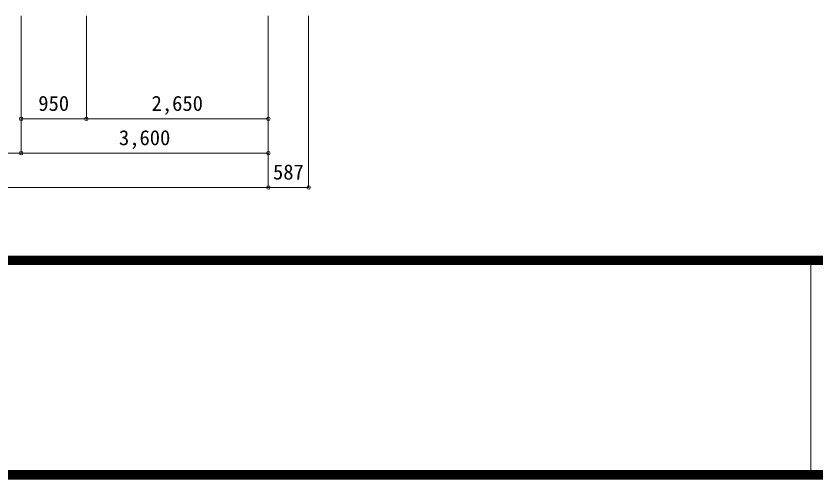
# Model space of a CAD drawing. Units: millimetres, scale not verified. Extents: x 1950 to 57850, y 1000 to 41000.
# Drawn here: x 16825 to 28462, y 1000 to 7750 of the extents above; entities that cross this region are included whole.
import ezdxf
from ezdxf.enums import TextEntityAlignment as Align

# ---------------------------------------------------------------- set-up
doc = ezdxf.new("R2010")
doc.units = ezdxf.units.MM
doc.header["$LTSCALE"] = 100
doc.header["$PDMODE"] = 32
doc.header["$PDSIZE"] = 50
for name, color, linetype, lineweight in [('_8-8_(用紙)枠', 4, 'Continuous', 9), ('_8-f_ﾊｯﾁﾝｸﾞ', 4, 'Continuous', 9), ('寸法', 4, 'Continuous', 9)]:
    doc.layers.add(name, color=color, linetype=linetype, lineweight=lineweight)
doc.styles.add('ＭＳ ゴシック', font='')
doc.styles.get('ＭＳ ゴシック').set_extended_font_data('MS Gothic')

msp = doc.modelspace()

# ---------------------------------------------------------------- linework, layer by layer
at = {"layer": '_8-8_(用紙)枠'}
for p, q in [((1950, 4250), (57850, 4250)), ((1950, 4125), (57850, 4125)), ((57850, 1125), (1950, 1125)), ((57850, 1000), (1950, 1000))]:
    msp.add_line(p, q, dxfattribs=at)
at = {"layer": '_8-8_(用紙)枠', "color": 7, "lineweight": 18}
msp.add_line((28400, 4125), (28400, 1125), dxfattribs=at)
at = {"layer": '_8-f_ﾊｯﾁﾝｸﾞ'}
for p, q in [((1950, 4250), (57850, 4250)), ((1950, 4240), (57850, 4240)), ((1950, 4230), (57850, 4230)), ((1950, 4220), (57850, 4220)), ((1950, 4210), (57850, 4210)), ((1950, 4200), (57850, 4200)), ((1950, 4190), (57850, 4190)), ((1950, 4180), (57850, 4180)), ((1950, 4170), (57850, 4170)), ((1950, 4160), (57850, 4160)), ((1950, 4150), (57850, 4150)), ((1950, 4140), (57850, 4140)), ((1950, 4130), (57850, 4130)), ((1950, 1120), (57850, 1120)), ((1950, 1110), (57850, 1110)), ((1950, 1100), (57850, 1100)), ((1950, 1090), (57850, 1090)), ((1950, 1080), (57850, 1080)), ((1950, 1070), (57850, 1070)), ((1950, 1060), (57850, 1060)), ((1950, 1050), (57850, 1050)), ((1950, 1040), (57850, 1040)), ((1950, 1030), (57850, 1030)), ((1950, 1020), (57850, 1020)), ((1950, 1010), (57850, 1010))]:
    msp.add_line(p, q, dxfattribs=at)
at = {"layer": '寸法'}
for p, q in [((16900, 7750), (16900, 5750)), ((17850, 7750), (17850, 6250)), ((20500, 7750), (20500, 5250)), ((21087, 7750), (21087, 5250)), ((16900, 6250), (20500, 6250)), ((10800, 5750), (20500, 5750)), ((12728.6, 5250), (21087, 5250))]:
    msp.add_line(p, q, dxfattribs=at)
for p in [(16900, 6250), (17850, 6250), (20500, 6250), (16900, 5750), (20500, 5750), (20500, 5250), (21087, 5250)]:
    msp.add_point(p, dxfattribs=at)

# ---------------------------------------------------------------- texts
at = {"layer": '寸法', "color": 7, "style": 'ＭＳ ゴシック'}
for s, p in [('950', (17150, 6300)), ('2,650', (18800, 6300)), ('3,600', (18325, 5800)), ('587', (20568.5, 5300))]:
    msp.add_text(s, height=219.9, dxfattribs=at).set_placement(p, align=Align.BOTTOM_LEFT)

doc.saveas('drawing.dxf')
